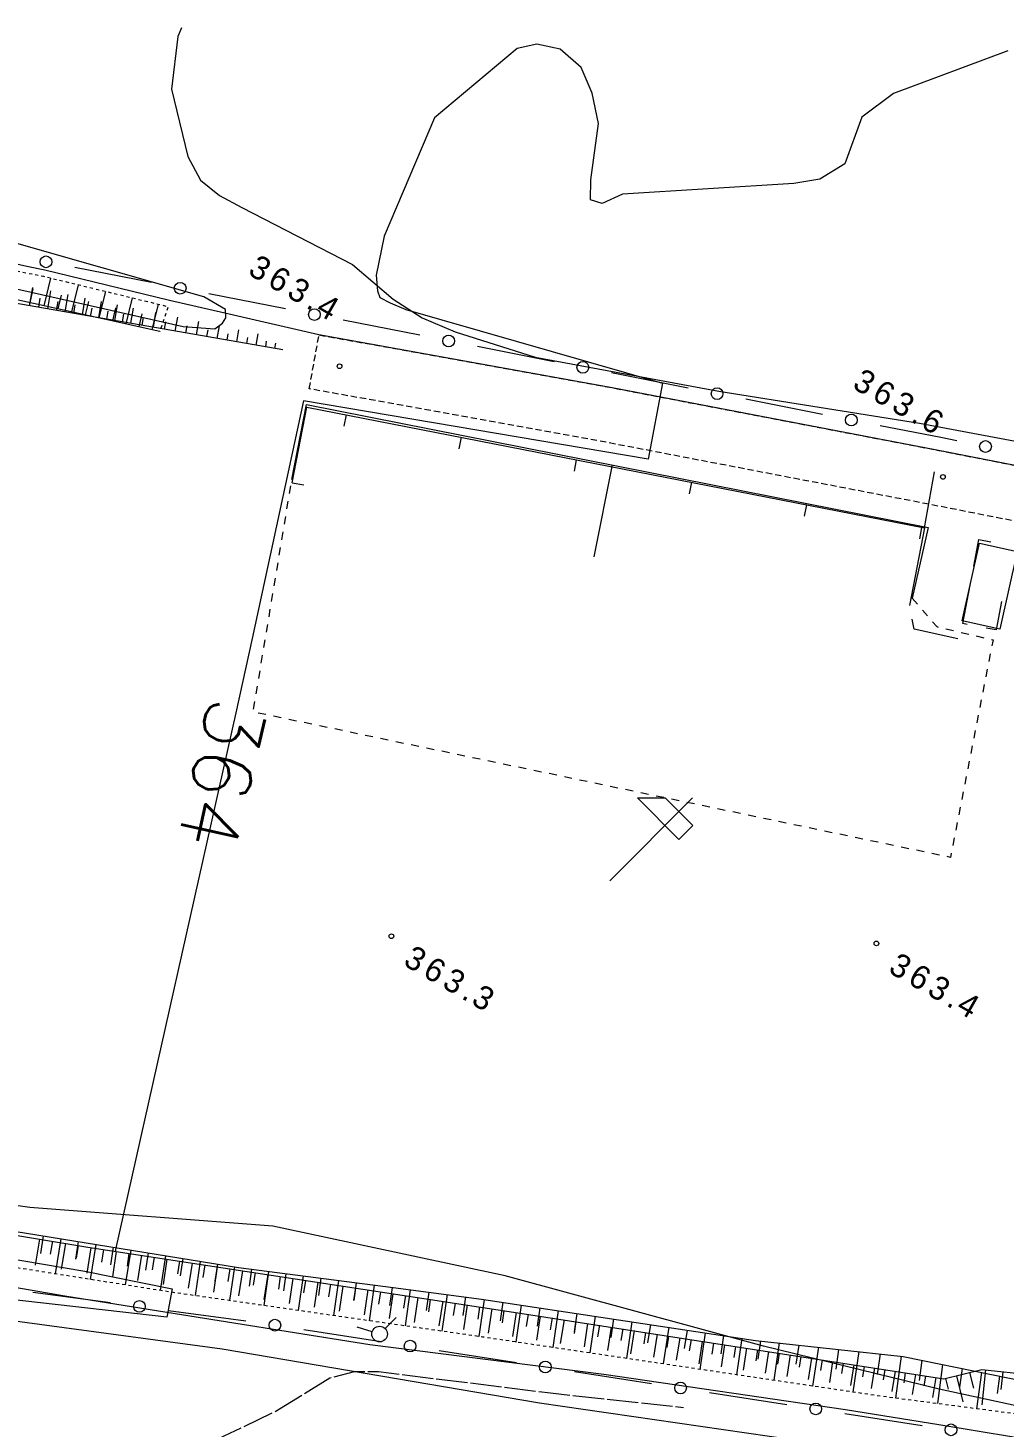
# Model space of a CAD drawing. Header units: millimetres. Extents: x -256476 to 341554, y -216330 to 457415.
# Drawn here: x -58647 to 3764, y 338887 to 428380 of the extents above; entities that cross this region are included whole.
import ezdxf

# ---------------------------------------------------------------- set-up
doc = ezdxf.new("R2010")
doc.units = ezdxf.units.MM
doc.header["$LTSCALE"] = 400
for name, pattern in [('52106', [1.5, 1, -0.5]), ('561019', [1, 0.5, -0.5]), ('56201', [2.5, 1.25, -1.25]), ('57103', [5.5, 5, -0.5])]:
    doc.linetypes.add(name, pattern=pattern)
for name, color, linetype, lineweight in [('D-BGD', 7, 'Continuous', 13), ('D-BGD-数値図化', 7, 'Continuous', 13), ('●予備設計_LP横断', 7, 'Continuous', 13)]:
    doc.layers.add(name, color=color, linetype=linetype, lineweight=lineweight)
doc.styles.add('BIGFONT', font='txt', dxfattribs={"height": 0.2, "bigfont": 'BIGFONT'})
doc.styles.add('Style-WORKING', font='WORKING.shx')
doc.linetypes.add('56130', pattern='A,1,-0.375,[44,dgnlstyle-dm500.shx,S=0.0012,R=0,X=0,Y=0],-0.375', length=1.75)

# ---------------------------------------------------------------- blocks, each defined once
blk = doc.blocks.new('M4142_9')
at = {"layer": 'D-BGD-数値図化', "linetype": 'Continuous', "lineweight": 15}
for p, q in [((0.128, 0.483), (0.385, 1.45)), ((-0.488, -0.108), (-1.465, -0.323))]:
    blk.add_line(p, q, dxfattribs=at)
blk.add_circle((0, 0), 0.5, dxfattribs=at)
blk = doc.blocks.new('M7312')
at = {"layer": '●予備設計_LP横断', "linetype": 'Continuous', "lineweight": 20}
blk.add_circle((0, -0.001), 0.15, dxfattribs=at)

msp = doc.modelspace()

# ---------------------------------------------------------------- linework, layer by layer
at = {"layer": 'D-BGD', "linetype": 'Continuous'}
for p, q in [((-50753.7, 412094.7, 363076), (-55658.5, 413059.2, 362944)), ((-58540.5, 410603.9), (-58332.8, 411787.9)), ((-58507.8, 410807), (-58310.9, 411693.7)), ((-57616.2, 410609.7), (-57184.8, 412384)), ((-55833.3, 410215.3), (-55410.9, 411952.7)), ((-57959, 410511.8), (-57858.3, 411088.4)), ((-57382.5, 410411.1), (-57186.1, 411555.5)), ((-56819.6, 410306.8), (-56723.9, 410874.6)), ((-56724.7, 410412.5), (-56511.3, 411290.4)), ((-56260.5, 410216), (-56070.3, 411329.4)), ((-55169.4, 410027.2), (-54990.6, 411100.9)), ((-54960.4, 410022.1), (-54751.4, 410881.9)), ((-54123.1, 409841), (-53936.8, 410887.3)), ((-54087.5, 409829), (-53673.8, 411530.4)), ((-52377.9, 409450.7), (-51972.8, 411116.8)), ((-42171.9, 410407.5, 363308), (-47075.8, 411371.6, 363176)), ((-55714.9, 410121.6), (-55620.5, 410667.1)), ((-54646.2, 409934.1), (-54548.1, 410465.9)), ((-53608.5, 409752.8), (-53520.4, 410267.4)), ((-53232.7, 409639.9), (-53028, 410481.7)), ((-53094, 409664.7), (-52927.7, 410676.4)), ((-52601.8, 409577.9), (-52510, 410078.7)), ((-52065, 409488.4), (-51896.3, 410464.1)), ((-51540.8, 409265.5), (-51340.4, 410089.9)), ((-50703.7, 409080.3), (-50307, 410711.9)), ((-50619.4, 409234.2), (-50461.9, 410170.3)), ((-51342.2, 409361.3), (-51255.3, 409853.5)), ((-49918.9, 409108.4), (-49833.3, 409578.2)), ((-49227.1, 408987.5), (-49072.2, 409878.9)), ((-48543.9, 408871.7), (-48459.7, 409319.2)), ((-47869.5, 408760.8), (-47722.2, 409598.9)), ((-47208.7, 408646.3), (-47130.7, 409062.8)), ((-46552.8, 408523), (-46411.8, 409330.1)), ((-45284.5, 408301.5), (-45154.8, 409068.9)), ((-33588.8, 408720.7, 363540), (-38492.7, 409684.8, 363408)), ((-45909.3, 408418.4), (-45841.4, 408817.7)), ((-44663.4, 408198.2), (-44591.7, 408583.8)), ((-44047.2, 408086.2), (-43923.8, 408822.7)), ((-43448.4, 407984.2), (-43386.6, 408352.5)), ((-42858.2, 407887.2), (-42799.1, 408210.8)), ((-25005.6, 407033.9, 363772), (-29910.4, 407998.5, 363639)), ((-16423.4, 405347.6, 364004), (-21327.2, 406311.7, 363871)), ((-7840.2, 403660.8, 364236), (-12744.9, 404625.4, 364103)), ((-38304.7, 403638.8, 366263), (-38448.7, 402902.7, 366263)), ((-30945.3, 402198.8, 366182), (-31089.4, 401462.6, 366182)), ((-23585.2, 400758.2, 366102), (-23729.2, 400022, 366102)), ((-21289.1, 400430.4), (-22460.6, 394547.6)), ((-41745.2, 399288.8, 366010), (-41008.4, 399147.8, 366010)), ((-16225, 399317.6, 366022), (-16369, 398581.5, 366022)), ((-1327, 396402.4, 365860), (-671.2, 399987.5, 364978)), ((-8864.8, 397877.1, 365942), (-9009.2, 397142.3, 365942)), ((-1505.5, 396437, 365862), (-1649.1, 395701.7, 365862)), ((1139.3, 390278.7), (1603.3, 392735.3)), ((1403.4, 390228.4), (1139.3, 390278.7)), ((-21439.8, 373817.3), (-16147, 379130.3)), ((-57919.9, 350902.9), (-58195.7, 349239.1)), ((-57677.6, 351106.9), (-57855.1, 349984.1)), ((-56553.5, 350925.4), (-56908.1, 348683.4)), ((-57085.4, 350769.3), (-57219.1, 349934.9)), ((-56256, 350627.1), (-56530.6, 348985.5)), ((-55433.1, 350744.4), (-55610.1, 349625.3)), ((-55443.9, 350494.8), (-55576.2, 349682.7)), ((-54623.2, 350357.5), (-54874.1, 348737)), ((-54312.8, 350563.5), (-54666.2, 348328.9)), ((-53814.8, 350238.8), (-53938.4, 349421.7)), ((-53196, 350383.2), (-53372.4, 349267.7)), ((-53002.7, 350106.5), (-53248.6, 348494.7)), ((-52079.3, 350202.8), (-52431.6, 347975.5)), ((-52194.3, 349987.9), (-52312.9, 349179.5)), ((-50966.2, 350023.1), (-51142.1, 348911.2)), ((-51385.8, 349869.2), (-51636.8, 348248.7)), ((-50582.4, 349741.9), (-50701.1, 348933.5)), ((-49853.1, 349843.3), (-50204.2, 347623.3)), ((-49765.3, 349618.2), (-50011.3, 348006.4)), ((-48956.9, 349499.6), (-49089.2, 348687.5)), ((-48743.7, 349664.2), (-48910.6, 348560.1)), ((-48153.5, 349372.3), (-48399.5, 347760.4)), ((-47634.2, 349485), (-47950.8, 347288.9)), ((-47345.1, 349253.6), (-47463.8, 348445.2)), ((-46541.7, 349126.3), (-46787.7, 347514.5)), ((-46539, 349308.1), (-46696, 348219.4)), ((-45443.8, 349131.3), (-45755, 346972.4)), ((-45733.3, 349007.6), (-45860.6, 348204.2)), ((-44929.9, 348880.3), (-45175.8, 347268.5)), ((-44352.3, 348981.2), (-44508.1, 347900.3)), ((-44121.4, 348761.7), (-44248.8, 347958.2)), ((-43259.5, 348839.5), (-43574, 346658)), ((-43318, 348634.3), (-43567.7, 347036.2)), ((-42523.3, 348512), (-42636.9, 347712.3)), ((-42151.1, 348695.8), (-42309.5, 347597.1)), ((-41714.9, 348393.4), (-41955.9, 346790.2)), ((-41042.7, 348552), (-41361.7, 346339.1)), ((-40911.4, 348266), (-41033.8, 347471.3)), ((-40111.7, 348152.4), (-40352.7, 346549.2)), ((-39918.3, 348406.2), (-40079, 347291.7)), ((-38794, 348260.4), (-39117.6, 346015.5)), ((-58329.9, 347516.8, 363807), (-53377.9, 346849.2, 363987)), ((-39308.3, 348025), (-39435.6, 347221.6)), ((-38513.5, 347902.7), (-38754.5, 346299.5)), ((-37705.1, 347784), (-37832.4, 346980.6)), ((-37653.4, 348112.5), (-37816.4, 346982)), ((-36910.4, 347661.7), (-37151.4, 346058.5)), ((-36512.8, 347964.5), (-36841.1, 345687.4)), ((-36106.9, 347534.4), (-36229.3, 346739.6)), ((-35312.2, 347412), (-35548.2, 345817.6)), ((-35355.8, 347814.5), (-35521.1, 346667.7)), ((-34512.5, 347298.4), (-34626.1, 346498.6)), ((-34198.8, 347664.5), (-34531.8, 345354.5)), ((-33025, 347512.4), (-33192.7, 346349)), ((-31851.2, 347360.2), (-32189, 345016.8)), ((-49663.3, 346348.4, 364123), (-44711.8, 345679.9, 364304)), ((-33717.7, 347176), (-33953.7, 345581.5)), ((-32922.9, 347053.7), (-33045.3, 346258.9)), ((-32128.2, 346931.4), (-32367.9, 345350.5)), ((-31342.1, 346814), (-31459.5, 346027.9)), ((-30661.8, 347206), (-30832.1, 346025)), ((-30556, 346696.6), (-30790.7, 345124.5)), ((-29774.9, 346570.6), (-29887.3, 345793.2)), ((-29473, 347048.4), (-29815.2, 344674.5)), ((-28988.8, 346453.3), (-29227.2, 344894.8)), ((-28287.2, 346869.3), (-28460.7, 345684.4)), ((-27101.5, 346690.1), (-27453, 344324.6)), ((-25919.1, 346511.5), (-26094.7, 345330.2)), ((-28216.4, 346332.2), (-28328.8, 345554.8)), ((-27439, 346219.9), (-27672.4, 344670)), ((-26666.6, 346098.8), (-26787.6, 345326.4)), ((-25894.1, 345977.8), (-26139.9, 344446.6)), ((-25130.4, 345861.7), (-25255.1, 345102.9)), ((-24736.8, 346332.9), (-25087.4, 343973.1)), ((-24371.6, 345737), (-24607.4, 344223.1)), ((-23557.3, 346154.7), (-23732.4, 344976.3)), ((-23616.5, 345625.9), (-23727.6, 344870.8)), ((-22866.4, 345506.2), (-23092.2, 344009.6)), ((-22377.8, 345976.5), (-22727.6, 343622.5)), ((-21201.2, 345798.8), (-21375.9, 344623.2)), ((-20024.7, 345621), (-20373.6, 343272.7)), ((-41005.4, 345114.7, 364289), (-36064.5, 344349.5, 364243)), ((-22111.3, 345395.1), (-22231.1, 344645)), ((-21361.2, 345275.3), (-21595.7, 343783.8)), ((-20619.8, 345160.6), (-20743.2, 344424.1)), ((-19887, 345050.8), (-20111.5, 343576.6)), ((-19150.5, 344927.4), (-19269, 344199.6)), ((-18850.9, 345443.7), (-19025.2, 344271)), ((-18417.8, 344817.6), (-18646, 343357)), ((-17677.2, 345266.4), (-18025.3, 342923.8)), ((-17690, 344699.1), (-17803.5, 343980)), ((-16965.9, 344594.4), (-17192.8, 343156.1)), ((-16506.3, 345089.5), (-16680.1, 343919.6)), ((-15335.5, 344912.6), (-15682.7, 342575.7)), ((-14167.4, 344736.2), (-14340.8, 343569.2)), ((-12999.4, 344559.7), (-13345.8, 342228.5)), ((-32358.6, 343775.4, 364208), (-27417.7, 343010.3, 364162)), ((-16246.8, 344480.9), (-16360.2, 343761.8)), ((-15527.7, 344367.4), (-15749.6, 342937.9)), ((-14817.2, 344258.9), (-14925.7, 343548.5)), ((-14106.8, 344150.5), (-14323.7, 342729.6)), ((-13396.3, 344042), (-13504.8, 343331.5)), ((-12699.5, 343929.8), (-12915.2, 342531.2)), ((-11997.8, 343826.3), (-12101.3, 343124.5)), ((-11804.6, 344393.3), (-11977.5, 343231.4)), ((-11301, 343714.2), (-11511.7, 342324.3)), ((-10605, 344263.3), (-10960, 341874.1)), ((-9356.8, 344128), (-9537.9, 342908.9)), ((-8108.6, 343992.8), (-8478.2, 341505.3)), ((-6809, 343852), (-6997.6, 342582.7)), ((-5509.5, 343711.2), (-5894.3, 341121.4)), ((-10604.2, 343602), (-10711.4, 342913.9)), ((-9916.1, 343494.8), (-10125.4, 342127.2)), ((-9227.9, 343387.6), (-9338.8, 342713.2)), ((-8548.5, 343285.4), (-8761.6, 341931.5)), ((-7869, 343183.2), (-7971.2, 342503.8)), ((-7194.6, 343072.4), (-7402.6, 341727.1)), ((-6515.1, 342970.2), (-6621, 342304.4)), ((-5849.3, 342864.3), (-6061.1, 341532.7)), ((-4163.3, 343565.3), (-4347.6, 342246.1)), ((-2817.1, 343419.5), (-3169.3, 340732.3)), ((-1487.8, 343159), (-1658.9, 341855)), ((-160.3, 342887.1), (-488.7, 340381)), ((-23711.3, 342437, 364127), (-18770.9, 341671, 364080)), ((-5183.5, 342758.4), (-5284.4, 342101.2)), ((-4521.4, 342666.1), (-4728.2, 341343.2)), ((-3855.6, 342560.3), (-3956.5, 341903.1)), ((-3203.5, 342450.7), (-3408.9, 341150.1)), ((-2555, 342354.8), (-2650.9, 341706.3)), ((-1897.9, 342253.9), (-2098.4, 340961.9)), ((-1254.4, 342149.3), (-1354, 341514.5)), ((-605.9, 342053.4), (-810.1, 340775.1)), ((31.5, 341998.4), (197.1, 341303.4)), ((726.5, 342164.1), (1135.3, 340487.3)), ((1077.8, 342633.5), (919.4, 341425.4)), ((1563, 342375.3), (1813.5, 341366.2)), ((2315.9, 342380), (2010.9, 340053.4)), ((2580.5, 342540.1), (2347.9, 340309.3)), ((3465.2, 342144.5), (3318.2, 341022.9)), ((3689.1, 342422), (3569.6, 341291.1)), ((-15065.4, 341098.2, 364046), (-10124.4, 340333.1, 363999)), ((-6418.6, 339758.9, 363965), (-1477.6, 338993.8, 363918))]:
    msp.add_line(p, q, dxfattribs=at)
at = {"layer": 'D-BGD', "linetype": '52106'}
msp.add_line((-40661.1, 405302.5), (-40039.8, 408747.1), dxfattribs=at)
at = {"layer": 'D-BGD', "linetype": 'Continuous', "flags": 128}
for points, elevation in [([(-48838.7, 428379.8), (-49067.8, 427840), (-49469.6, 424456.1), (-48436.9, 420156.5), (-47613.6, 418653.2), (-46398.3, 417673.2), (-44965.2, 416903.6), (-37887.8, 413255.3), (-35292.6, 411038), (-33447.7, 409831.1), (-31337.2, 408945.5), (-26209, 407332.3), (-14468.3, 405156.9), (-1645.1, 403101), (7233.8, 401431.1), (14831.9, 400229.8), (16079.7, 400634.8), (16785.7, 401343.2), (17859.6, 404237), (20945.2, 422722.2), (21502.8, 425534.4), (22072.6, 426903.2)], 363000), ([(-61101.5, 412067.9), (-48719.6, 409294.5), (-46707.1, 409129.6), (-46204.5, 409490.1), (-46003.6, 409833.7), (-46017.3, 410361.7), (-47398, 411192.3), (-66919.4, 416753.6)], 363000), ([(27596.9, 335309.4), (7904.3, 338995.5), (8000.9, 339494.8), (-385.1, 341305.9), (-11609.1, 344063.1), (-28142.8, 348563.3), (-42982.6, 351724.2), (-58530.4, 352939), (-64223.1, 353748.7)], 363000), ([(-68512.6, 351140.4), (-55016, 348847.4), (-49427.9, 347717.2), (-49771.4, 345913.5), (-66894.4, 347859.5)], 362000)]:
    msp.add_lwpolyline(points, dxfattribs=dict(at, elevation=elevation))
at = {"layer": 'D-BGD', "linetype": 'Continuous', "elevation": 364000}
for points in [[(3998.7, 426917.6), (-3305.3, 424183.9), (-5337.1, 422675.8), (-6425.1, 419679.4), (-8004, 418718.5), (-9669.3, 418430), (-20634.5, 417754.7), (-21942.1, 417145.3), (-22680.8, 417385.3), (-22665.1, 418656.6), (-22163.5, 422278.4), (-22575.3, 424210.7), (-23268.2, 425854.7), (-24607.3, 427016.6), (-26107.3, 427336.7), (-27376.9, 427074.5), (-32652.2, 422632.6), (-35879.1, 415052.3), (-36390.2, 412577.9), (-36292.3, 411564.3), (-36147.1, 411134.7), (-35494.2, 410805.6), (-34493.1, 410380.1), (-18066.8, 405667.1), (-18990.8, 400788.7), (-41019.9, 404523.7), (-44322, 389327.9)], [(-44322, 389327.9), (-45351.2, 384567.5), (-53048.2, 350248), (-53051, 350122.8)]]:
    msp.add_lwpolyline(points, dxfattribs=at)
at = {"layer": 'D-BGD', "linetype": '56130', "flags": 128}
for points in [[(37213.4, 394443.2), (36067.6, 394590.9), (22642.7, 397054.9), (11989, 398918), (-639.9, 401404.4), (-21295.3, 405366), (-40039.8, 408747.1), (-46058.7, 410135.2), (-49599.9, 410951.6), (-57564.2, 412888.2), (-58714.2, 413119), (-71794.8, 416079.6), (-80496.8, 418049.2), (-83117, 402932), (-87752.4, 376208.2), (-88863.2, 369151), (-89268.9, 363532.8), (-89752.3, 356848.6), (-90010, 352985), (-90015, 352914.1), (-75280.4, 350571.5), (-56286.5, 347281.2), (-49763.7, 346240), (-36795.7, 344169), (-21823.7, 342273.5), (-6364.9, 340012.9), (-405.3, 339045.2), (6832.2, 337860.9), (15104, 336513.4), (27132, 334633.1), (37649.9, 333199.9), (53914.8, 331219.9), (60661.4, 330546)], [(58379.4, 270147.9), (58449, 271876.1), (58524, 273760.4), (58599.8, 275644.2), (58623, 276228.3), (59574, 328923.1), (49789.3, 330293.6), (36341, 332177.1), (19682.4, 334096.2), (-5354.5, 337434.4), (-25947.3, 340415.3), (-46226.4, 343867.6), (-62203.3, 346023.5), (-89574.2, 349699.8), (-98069.4, 324169.3), (-102805, 308488.3), (-104165.4, 302561.9), (-104201.4, 296038), (-103433.3, 288825.8), (-102724.3, 286188.7), (-102016.5, 284207.4), (-100972, 282338.2), (-100060.3, 280852.2), (-98736, 279451.9), (-97065, 278072.8), (-95137.5, 277045.6), (-93131.2, 276025), (-91349.2, 275292.5), (-76513, 271437), (-75280.4, 271117.2), (-62189.2, 268092.8), (-46835.3, 263980.2), (-40178.3, 262149.1), (-39807.8, 261886.5), (-35673.6, 258963.4), (-18684.4, 253698.5), (-13172.4, 251374.4), (-6970.6, 247415), (1141.4, 242107.4), (6161.8, 239431.5), (9973.1, 237712.5), (12830.5, 236422.9), (15143.4, 235520.3), (17293, 234815.2), (21388.1, 233471.7), (30968.2, 231749.3), (41187.5, 229710.3), (57298.8, 226530.2), (57430, 234060.5), (57852.6, 258190.9), (57924, 258941.1), (58094.5, 260726.6), (58264.6, 262513.5), (58420.5, 264147.2)]]:
    msp.add_lwpolyline(points, dxfattribs=at)
at = {"layer": 'D-BGD', "linetype": '561019', "flags": 128}
msp.add_lwpolyline([(8612.4, 341090.3), (8399.8, 339984.1), (8256.4, 339234.9), (-4069.2, 340850.2), (-29590.4, 344642.1), (-49525.1, 347515.9), (-70926.3, 350900.4), (-87686.9, 353639.3), (-87703, 353647.4), (-88276.6, 353929.9), (-88701.7, 354576.8), (-88874.4, 355753.3), (-88412.6, 366690.1), (-84658.4, 387622.7), (-80197.7, 416157.5), (-79753.7, 416560.9), (-78400.7, 416663.2), (-71176.3, 415213.1), (-57650.5, 412497.2), (-49694.1, 410562.9), (-50114.4, 409281.9), (-50216.2, 408972.4)], dxfattribs=at)
at = {"layer": 'D-BGD', "linetype": 'Continuous', "flags": 128}
for points in [[(-50216.2, 408972.4), (-62251.1, 411635.3)], [(-69296.5, 352983.2), (-45177.1, 349088.2), (-35288.9, 347805.8), (-29638.2, 347073.4), (-12135.6, 344429.2), (-11344.1, 344343.4), (-2694.6, 343406.2), (8612.4, 341090.3)]]:
    msp.add_lwpolyline(points, dxfattribs=at)
at = {"layer": 'D-BGD', "linetype": '52106', "flags": 128}
for points in [[(-40039.8, 408747.1), (-21295.3, 405366), (-639.9, 401404.4), (11989, 398918)], [(11313.7, 395483.7), (-1308.1, 397968.3), (-21935.1, 401925.1), (-40661.1, 405302.5)]]:
    msp.add_lwpolyline(points, dxfattribs=at)
at = {"layer": 'D-BGD', "linetype": 'Continuous'}
for points in [[(-41772, 399504.9), (-40842.8, 404302), (-1090.2, 396431.2), (-2101.7, 391906.4)], [(1835, 393963.2), (2155.2, 395658), (2917.8, 395513.8)], [(3606.7, 391703.7), (3261.8, 389877.7), (2631.2, 389996.7)]]:
    msp.add_lwpolyline(points, dxfattribs=at)
at = {"layer": 'D-BGD', "linetype": 'Continuous', "extrusion": (-0.053926, -0.138574, 0.988883), "elevation": 304672.2}
msp.add_lwpolyline([(-145087, 424903.6), (-146103.5, 424722), (-150007.4, 424015.8)], dxfattribs=at)
at = {"layer": 'D-BGD', "linetype": '56201', "flags": 128}
msp.add_lwpolyline([(-2101.7, 391906.4), (-538, 390083.7), (3061.7, 389240.6), (341.6, 375326.2), (-44248.5, 384625.8), (-41772, 399504.9)], dxfattribs=at)
at = {"layer": 'D-BGD', "linetype": 'Continuous', "extrusion": (-0.12923, -0.684225, 0.717729), "elevation": -4963.7}
msp.add_lwpolyline([(-71450.1, 528395.7), (-74306.6, 528494.8), (-74556.5, 529350.7)], dxfattribs=at)
at = {"layer": 'D-BGD', "linetype": 'Continuous'}
msp.add_lwpolyline([(-17912.6, 379126.8), (-16142.2, 377362.8), (-17023.3, 376476), (-19681.4, 379123.8)], close=True, dxfattribs=at)
at = {"layer": 'D-BGD', "linetype": '57103', "elevation": 362500, "flags": 128}
msp.add_lwpolyline([(-168.1, 240601.7), (-3701.7, 244810.5), (-5194.4, 246921.2), (-5832.6, 248435.7), (-7928.8, 253080.2), (-9291.2, 255606.1), (-10841.9, 257768.5), (-15798.5, 263922.3), (-20062.5, 269537.2), (-22831.5, 273181.9), (-24786.4, 277376.1), (-26593, 281023.6), (-27751.2, 283734.4), (-28553.7, 285996.2), (-29439.5, 292277.1), (-30788.3, 295344.3), (-31927.2, 297546.9), (-36402.3, 303222), (-40892.1, 308050.8), (-45130.5, 312257.6), (-47880.4, 314904.1), (-49012.9, 317131.8), (-50071, 318688.1), (-51840.2, 320935.8), (-52941.5, 322898.8), (-56378.1, 328137.2), (-56717, 329829.2), (-56721.1, 331168.4), (-56064.1, 332738.9), (-54613.1, 334249.7), (-52846.6, 334784.6), (-48216.3, 337329.6), (-42850.1, 339866.8), (-39339.5, 342037.1), (-37776.2, 342429.1), (-36242.7, 342438.1), (-25245.2, 341064.8), (-16722.6, 340139.5)], dxfattribs=at)
at = {"layer": 'D-BGD', "linetype": 'Continuous'}
for points in [[(-42357.3, 407795.4, 364010), (-76785.4, 413778.5, 364150), (-77235.8, 413737.5, 363940), (-77734.6, 413632.1, 363940), (-77985.1, 413176.3, 363930), (-81722.2, 390802.4, 363870), (-85670.9, 367177.6, 363800), (-86561.4, 357481.6, 363920), (-86449.9, 356933, 363910), (-86304.7, 356503.5, 363900), (-86110.9, 356138.4, 363900), (-85737.4, 355704.5, 363890), (-84568.7, 355309.6, 363880), (-54814.1, 350386.5, 363980), (-27039.8, 346151.9, 364100), (-86.4, 341973.9, 364310), (2353.6, 342566.8, 364760), (8791.8, 341888, 364830)], [(-41745.2, 399288.8, 366010), (-40818.7, 404131.2, 366290), (-1327, 396402.4, 365860), (-2287.3, 391441, 365840)]]:
    msp.add_polyline3d(points, dxfattribs=at)
for centre in [(-57497.5, 413421.1, 362894.1), (-48915, 411732.8, 363126.2), (-40332.2, 410046.2, 363358), (-31749.5, 408359.6, 363589.8), (-23166.7, 406673, 363821.6), (-14583.9, 404986.3, 364053.4), (-6001.1, 403299.7, 364285.2), (2580.3, 401606.6, 364517.4), (-51520.5, 346598.6, 364055.3), (-42857.9, 345401.7, 364306.7), (-34211.3, 344062.7, 364225.5), (-25564.8, 342723.7, 364144.3), (-16918.2, 341384.7, 364063.1), (-8271.7, 340045.7, 363981.9), (374.9, 338706.7, 363900.7)]:
    msp.add_circle(centre, 375, dxfattribs=at)
msp.add_3dface([(1097.2, 390456.3), (2189.1, 395424), (4598.9, 394894.7), (3506.5, 389926.1)], dxfattribs=at)

# ---------------------------------------------------------------- block references
at = {"layer": 'D-BGD', "linetype": 'Continuous', "lineweight": 20, "xscale": 1000, "yscale": 1000, "zscale": 1000, "rotation": 330.1091246385173}
for p in [(-38726.5, 406739.6, 363375), (-140.9, 399661.9, 363580), (-35410.7, 370284.7, 363267), (-4394.4, 369820, 363418)]:
    msp.add_blockref('M7312', p, dxfattribs=at)
at = {"layer": 'D-BGD', "linetype": 'Continuous', "lineweight": 15, "xscale": 1000, "yscale": 1000, "zscale": 1000, "rotation": 330.1091246385173}
msp.add_blockref('M4142_9', (-36164.1, 344832.4), dxfattribs=at)

# ---------------------------------------------------------------- texts
at = {"layer": 'D-BGD', "linetype": 'Continuous', "style": 'BIGFONT', "oblique": 360}
msp.add_text('364', height=3750, rotation=257.359168, dxfattribs=at).set_placement((-46993.5, 385745.7, 364000))
at = {"layer": 'D-BGD', "linetype": 'Continuous', "char_height": 1500, "attachment_point": 7, "rotation": 330.109125, "line_spacing_factor": 0.722892, "style": 'Style-WORKING'}
for s, insert in [('\\T1.281;363.4', (-44662.1, 412636.9)), ('\\T1.287;363.6', (-6010.3, 405359)), ('\\T1.284;363.3', (-34731.2, 368456.9, 363267)), ('\\T1.281;363.4', (-3714.9, 367992.2, 363418))]:
    msp.add_mtext(s, dxfattribs=dict(at, insert=insert))

doc.saveas('drawing.dxf')
